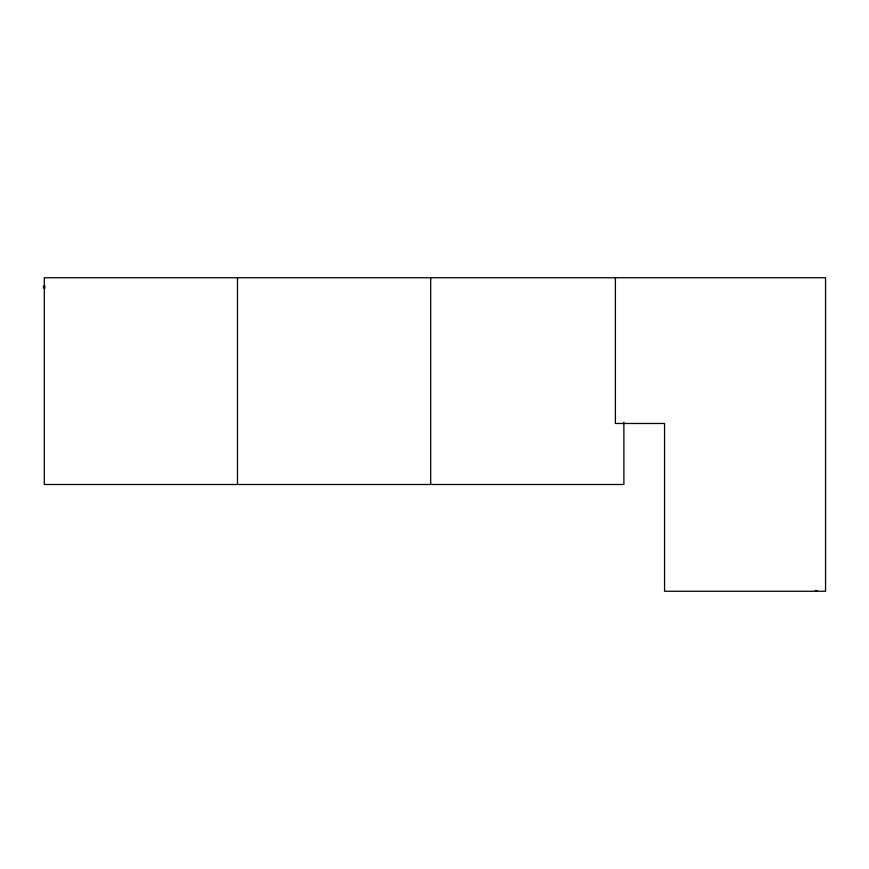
<?xml version="1.0" encoding="UTF-8"?>
<svg xmlns="http://www.w3.org/2000/svg" width="869" height="869" viewBox="0 0 869 869"><rect width="100%" height="100%" fill="white"/><g stroke="black" fill="none" stroke-linecap="round" stroke-linejoin="round"><path stroke-width="1.3" d="M45.145 286.216L43.45 286.216L43.45 287.911L45.145 287.911M817.077 590.409L817.077 591.257M815.383 590.409L815.383 591.257M623.877 422.182L623.877 484.489L44.297 484.489L44.297 277.743L825.55 277.743L825.55 591.257L664.557 591.257L664.557 423.485L615.404 423.485L615.404 277.743M430.687 277.743L430.687 484.489M237.487 277.743L237.487 484.489"/></g></svg>
